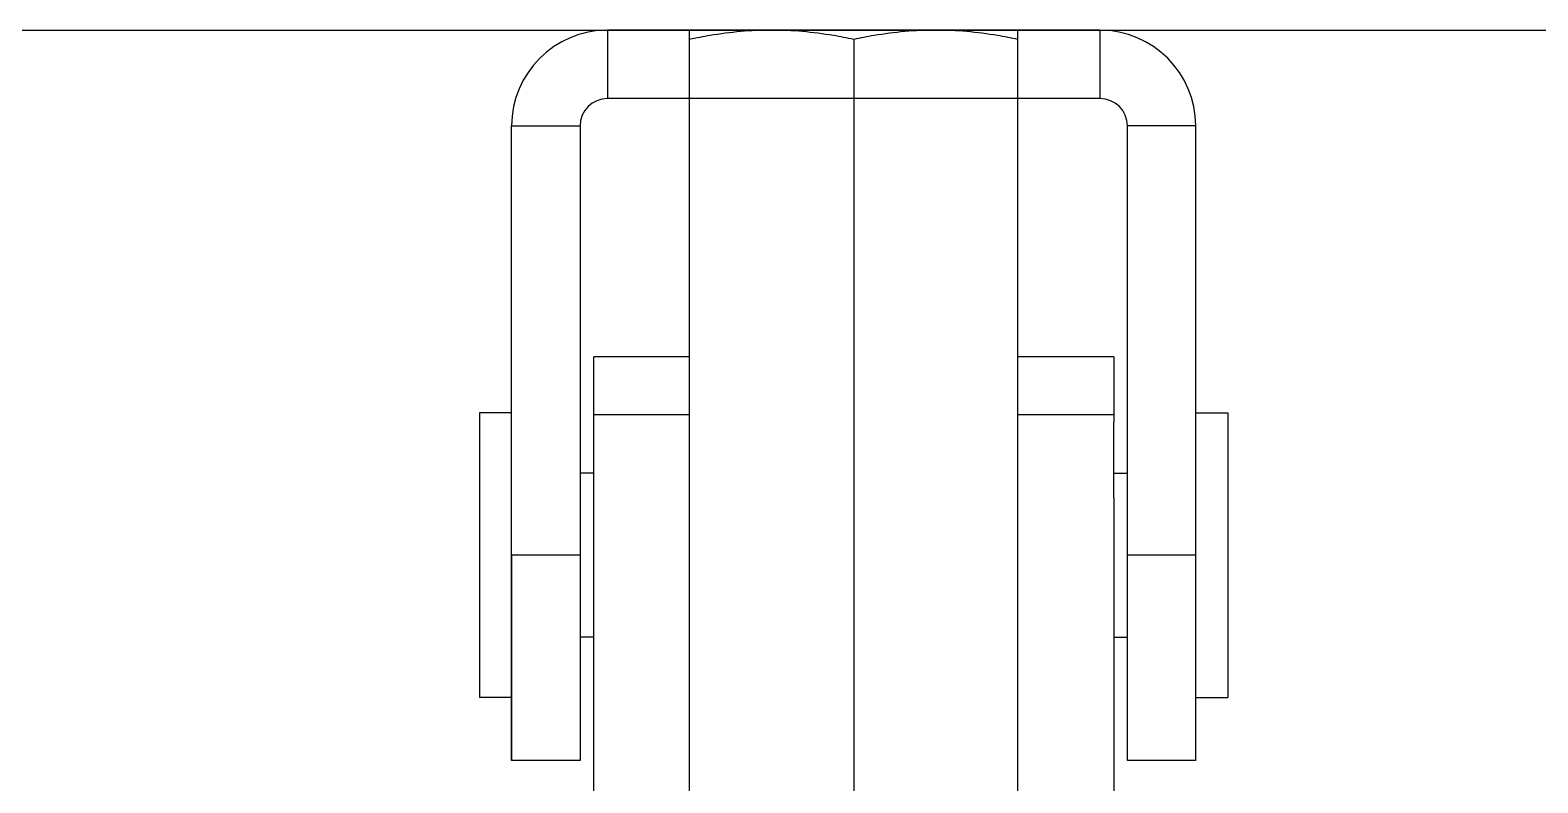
# Model space of a CAD drawing. Extents: x -409572 to -157272, y 600795 to 878326.
# Drawn here: x -400292 to -399729, y 807237 to 807518 of the extents above; entities that cross this region are included whole.
import ezdxf

# ---------------------------------------------------------------- set-up
doc = ezdxf.new("R2010")
doc.units = 0
doc.header["$LTSCALE"] = 1000
doc.header["$MEASUREMENT"] = 0
doc.layers.get('0').update_dxf_attribs({"linetype": 'CONTINUOUS'})
doc.layers.add('BZ', color=2, linetype='CONTINUOUS')

msp = doc.modelspace()

# ---------------------------------------------------------------- linework, layer by layer
for p, q in [((-399892.85, 807517.89), (-400076.84, 807517.89)), ((-400076.84, 807517.89), (-400076.84, 807492.33)), ((-399923.51, 807517.89), (-400046.18, 807517.89)), ((-400046.18, 807126.21), (-400046.18, 807517.89)), ((-399923.51, 807126.21), (-399923.51, 807517.89)), ((-399892.85, 807517.89), (-399892.85, 807492.33)), ((-399984.85, 807514.43), (-399984.85, 807129.67)), ((-399892.85, 807492.33), (-400076.84, 807492.33)), ((-400112.62, 807482.11), (-400087.07, 807482.11)), ((-400112.62, 807245.18), (-400112.62, 807482.11)), ((-400087.07, 807482.11), (-400087.07, 807245.18)), ((-399882.63, 807381.76), (-399882.63, 807482.11)), ((-399857.07, 807482.11), (-399882.63, 807482.11)), ((-399857.07, 807245.18), (-399857.07, 807482.11)), ((-400081.95, 807198.97), (-400081.95, 807395.96)), ((-400046.18, 807395.95), (-400081.95, 807395.95)), ((-399887.74, 807395.95), (-399923.51, 807395.95)), ((-399887.74, 807395.95), (-399887.74, 807371.54)), ((-399882.63, 807330.65), (-399882.63, 807381.76)), ((-400112.62, 807374.96), (-400124.63, 807374.96)), ((-400124.63, 807374.96), (-400124.63, 807268.73)), ((-400046.18, 807374.25), (-400081.95, 807374.25)), ((-399887.74, 807374.25), (-399923.51, 807374.25)), ((-399887.74, 807343.27), (-399887.74, 807371.54)), ((-399857.07, 807374.96), (-399845.07, 807374.96)), ((-399845.07, 807374.96), (-399845.07, 807268.73)), ((-400081.95, 807352.51), (-400087.07, 807352.51)), ((-399887.74, 807352.51), (-399882.63, 807352.51)), ((-399887.74, 807343.27), (-399887.74, 807218.21)), ((-399882.63, 807245.18), (-399882.63, 807330.65)), ((-400087.07, 807321.84), (-400112.62, 807321.84)), ((-400112.62, 807321.84), (-400112.62, 807245.18)), ((-399857.07, 807321.84), (-399882.63, 807321.84)), ((-400081.95, 807291.18), (-400087.07, 807291.18)), ((-399887.74, 807291.18), (-399882.63, 807291.18)), ((-400112.62, 807268.73), (-400124.63, 807268.73)), ((-399857.07, 807268.73), (-399845.07, 807268.73)), ((-400087.07, 807245.18), (-400112.62, 807245.18)), ((-399857.07, 807245.18), (-399882.63, 807245.18))]:
    msp.add_line(p, q)
for centre, radius, start, end in [((-400076.84, 807482.11), 35.78, 90, 180), ((-399892.85, 807482.11), 35.78, 0, 90), ((-400076.84, 807482.11), 10.22, 90, 180), ((-399892.85, 807482.11), 10.22, 0, 90)]:
    msp.add_arc(centre, radius, start, end)
for points, knots in [([(-400015.51, 807517.89), (-400023.23, 807517.89), (-400033.54, 807516.9), (-400043.65, 807514.96), (-400046.18, 807514.43)], [0, 0, 0, 0, 0.749211, 1, 1, 1, 1]), ([(-399984.85, 807514.43), (-399987.37, 807514.96), (-399997.48, 807516.9), (-400007.8, 807517.89), (-400015.51, 807517.89)], [0, 0, 0, 0, 0.250789, 1, 1, 1, 1]), ([(-399954.18, 807517.89), (-399961.89, 807517.89), (-399972.21, 807516.9), (-399982.32, 807514.96), (-399984.85, 807514.43)], [0, 0, 0, 0, 0.749211, 1, 1, 1, 1]), ([(-399923.51, 807514.43), (-399926.04, 807514.96), (-399936.15, 807516.9), (-399946.47, 807517.89), (-399954.18, 807517.89)], [0, 0, 0, 0, 0.250789, 1, 1, 1, 1])]:
    msp.add_open_spline(points, degree=3, knots=knots)
at = {"layer": 'BZ'}
msp.add_line((-402816.23, 807517.89), (-393381.23, 807517.89), dxfattribs=at)

doc.saveas('drawing.dxf')
